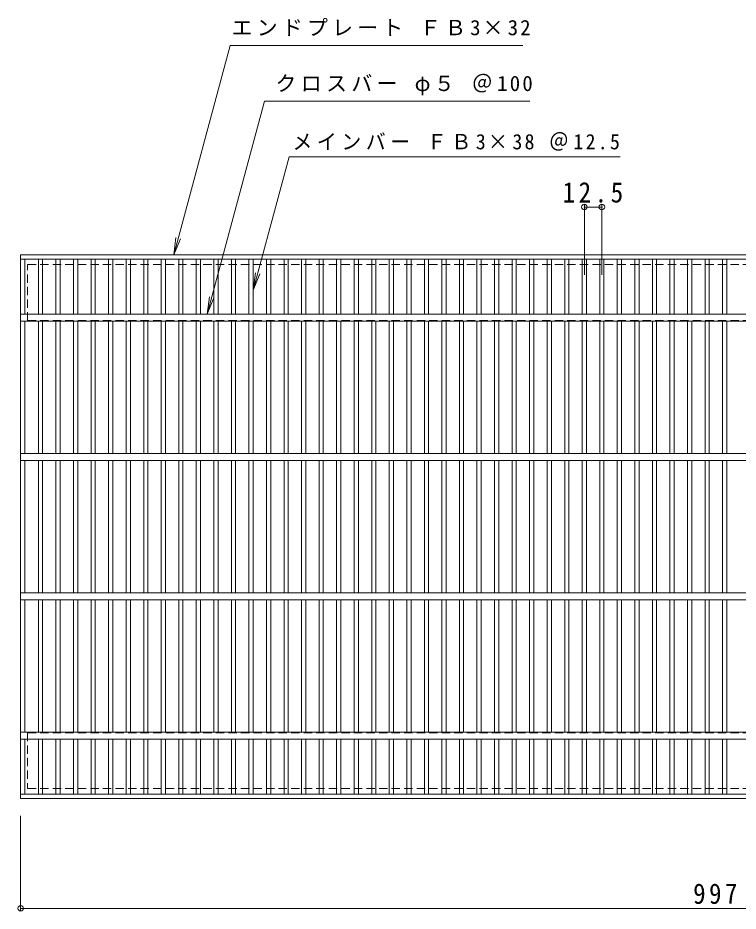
# Model space of a CAD drawing. Units: millimetres, scale not verified. Extents: x -788 to 892, y -682 to 597.
# Drawn here: x -788 to -272, y -44 to 597 of the extents above; entities that cross this region are included whole.
import ezdxf

# ---------------------------------------------------------------- set-up
doc = ezdxf.new("R2010")
doc.units = ezdxf.units.MM
doc.header["$LTSCALE"] = 5
doc.header["$PDMODE"] = 32
doc.header["$PDSIZE"] = 4
doc.linetypes.add('DASHED1', pattern=[1.8, 1.2, -0.6])
for name, color, linetype, lineweight in [('A-1_ピット', 2, 'Continuous', 9), ('A-2_蓋', 3, 'Continuous', 9), ('A-4_寸法', 7, 'Continuous', 9)]:
    doc.layers.add(name, color=color, linetype=linetype, lineweight=lineweight)
doc.styles.add('ＭＳ ゴシック', font='')
doc.styles.get('ＭＳ ゴシック').set_extended_font_data('MS Gothic')

msp = doc.modelspace()

# ---------------------------------------------------------------- linework, layer by layer
at = {"layer": 'A-1_ピット', "linetype": 'DASHED1'}
for p, q in [((-781.486, 419.56), (205.513, 419.56)), ((-781.486, 379.56), (-781.486, 419.56)), ((-781.486, 379.56), (205.513, 379.56)), ((-781.486, 83.56), (205.513, 83.56)), ((-781.486, 83.56), (-781.486, 43.56)), ((-781.486, 43.56), (205.513, 43.56))]:
    msp.add_line(p, q, dxfattribs=at)
at = {"layer": 'A-2_蓋'}
for p, q in [((-786.486, 36.56), (-786.486, 426.56)), ((-786.486, 426.56), (210.513, 426.56)), ((-786.486, 423.56), (210.513, 423.56)), ((-783.486, 423.559), (-783.486, 384.059)), ((-773.726, 384.059), (-773.726, 423.559)), ((-770.726, 384.059), (-770.726, 423.559)), ((-761.146, 384.059), (-761.146, 423.559)), ((-758.146, 384.059), (-758.146, 423.559)), ((-748.566, 384.059), (-748.566, 423.559)), ((-745.566, 384.059), (-745.566, 423.559)), ((-735.986, 384.059), (-735.986, 423.559)), ((-732.986, 384.059), (-732.986, 423.559)), ((-723.406, 384.059), (-723.406, 423.559)), ((-720.406, 384.059), (-720.406, 423.559)), ((-710.826, 384.059), (-710.826, 423.559)), ((-707.826, 384.059), (-707.826, 423.559)), ((-698.246, 384.059), (-698.246, 423.559)), ((-695.246, 384.059), (-695.246, 423.559)), ((-685.666, 384.059), (-685.666, 423.559)), ((-682.666, 384.059), (-682.666, 423.559)), ((-673.086, 384.059), (-673.086, 423.559)), ((-670.086, 384.059), (-670.086, 423.559)), ((-660.506, 384.059), (-660.506, 423.559)), ((-657.506, 384.059), (-657.506, 423.559)), ((-647.926, 384.059), (-647.926, 423.559)), ((-644.926, 384.059), (-644.926, 423.559)), ((-635.346, 384.059), (-635.346, 423.559)), ((-632.346, 384.059), (-632.346, 423.559)), ((-622.766, 384.059), (-622.766, 423.559)), ((-619.766, 384.059), (-619.766, 423.559)), ((-610.186, 384.059), (-610.186, 423.559)), ((-607.186, 384.059), (-607.186, 423.559)), ((-597.606, 384.059), (-597.606, 423.559)), ((-594.606, 384.059), (-594.606, 423.559)), ((-585.026, 384.059), (-585.026, 423.559)), ((-582.026, 384.059), (-582.026, 423.559)), ((-572.446, 384.059), (-572.446, 423.559)), ((-569.446, 384.059), (-569.446, 423.559)), ((-559.866, 384.059), (-559.866, 423.559)), ((-556.866, 384.059), (-556.866, 423.559)), ((-547.286, 384.059), (-547.286, 423.559)), ((-544.286, 384.059), (-544.286, 423.559)), ((-534.706, 384.059), (-534.706, 423.559)), ((-531.706, 384.059), (-531.706, 423.559)), ((-522.126, 384.059), (-522.126, 423.559)), ((-519.126, 384.059), (-519.126, 423.559)), ((-509.546, 384.059), (-509.546, 423.559)), ((-506.546, 384.059), (-506.546, 423.559)), ((-496.966, 384.059), (-496.966, 423.559)), ((-493.966, 384.059), (-493.966, 423.559)), ((-484.386, 384.059), (-484.386, 423.559)), ((-481.386, 384.059), (-481.386, 423.559)), ((-471.806, 384.059), (-471.806, 423.559)), ((-468.806, 384.059), (-468.806, 423.559)), ((-459.226, 384.059), (-459.226, 423.559)), ((-456.226, 384.059), (-456.226, 423.559)), ((-446.646, 384.059), (-446.646, 423.559)), ((-443.646, 384.059), (-443.646, 423.559)), ((-434.066, 384.059), (-434.066, 423.559)), ((-431.066, 384.059), (-431.066, 423.559)), ((-421.486, 384.059), (-421.486, 423.559)), ((-418.485, 384.059), (-418.485, 423.559)), ((-408.906, 384.059), (-408.906, 423.559)), ((-405.906, 384.059), (-405.906, 423.559)), ((-396.326, 384.059), (-396.326, 423.559)), ((-393.326, 384.059), (-393.326, 423.559)), ((-383.746, 384.059), (-383.746, 423.559)), ((-380.746, 384.059), (-380.746, 423.559)), ((-371.166, 384.059), (-371.166, 423.559)), ((-368.166, 384.059), (-368.166, 423.559)), ((-358.586, 384.059), (-358.586, 423.559)), ((-355.586, 384.059), (-355.586, 423.559)), ((-346.006, 384.059), (-346.006, 423.559)), ((-343.006, 384.059), (-343.006, 423.559)), ((-333.426, 384.059), (-333.426, 423.559)), ((-330.426, 384.059), (-330.426, 423.559)), ((-320.845, 384.059), (-320.845, 423.559)), ((-317.846, 384.059), (-317.846, 423.559)), ((-308.265, 384.059), (-308.265, 423.559)), ((-305.265, 384.059), (-305.265, 423.559)), ((-295.685, 384.059), (-295.685, 423.559)), ((-292.685, 384.059), (-292.685, 423.559)), ((-283.105, 384.059), (-283.105, 423.559)), ((-280.104, 384.059), (-280.104, 423.559)), ((-786.486, 384.059), (210.513, 384.059)), ((-786.486, 379.059), (210.513, 379.059)), ((-783.486, 379.059), (-783.486, 284.06)), ((-773.726, 284.06), (-773.726, 379.059)), ((-770.726, 284.06), (-770.726, 379.059)), ((-761.146, 284.06), (-761.146, 379.059)), ((-758.146, 284.06), (-758.146, 379.059)), ((-748.566, 284.06), (-748.566, 379.059)), ((-745.566, 284.06), (-745.566, 379.059)), ((-735.986, 284.06), (-735.986, 379.059)), ((-732.986, 284.06), (-732.986, 379.059)), ((-723.406, 284.06), (-723.406, 379.059)), ((-720.406, 284.06), (-720.406, 379.059)), ((-710.826, 284.06), (-710.826, 379.059)), ((-707.826, 284.06), (-707.826, 379.059)), ((-698.246, 284.06), (-698.246, 379.059)), ((-695.246, 284.06), (-695.246, 379.059)), ((-685.666, 284.06), (-685.666, 379.059)), ((-682.666, 284.06), (-682.666, 379.059)), ((-673.086, 284.06), (-673.086, 379.059)), ((-670.086, 284.06), (-670.086, 379.059)), ((-660.506, 284.06), (-660.506, 379.059)), ((-657.506, 284.06), (-657.506, 379.059)), ((-647.926, 284.06), (-647.926, 379.059)), ((-644.926, 284.06), (-644.926, 379.059)), ((-635.346, 284.06), (-635.346, 379.059)), ((-632.346, 284.06), (-632.346, 379.059)), ((-622.766, 284.06), (-622.766, 379.059)), ((-619.766, 284.06), (-619.766, 379.059)), ((-610.186, 284.06), (-610.186, 379.059)), ((-607.186, 284.06), (-607.186, 379.059)), ((-597.606, 284.06), (-597.606, 379.059)), ((-594.606, 284.06), (-594.606, 379.059)), ((-585.026, 284.06), (-585.026, 379.059)), ((-582.026, 284.06), (-582.026, 379.059)), ((-572.446, 284.06), (-572.446, 379.059)), ((-569.446, 284.06), (-569.446, 379.059)), ((-559.866, 284.06), (-559.866, 379.059)), ((-556.866, 284.06), (-556.866, 379.059)), ((-547.286, 284.06), (-547.286, 379.059)), ((-544.286, 284.06), (-544.286, 379.059)), ((-534.706, 284.06), (-534.706, 379.059)), ((-531.706, 284.06), (-531.706, 379.059)), ((-522.126, 284.06), (-522.126, 379.059)), ((-519.126, 284.06), (-519.126, 379.059)), ((-509.546, 284.06), (-509.546, 379.059)), ((-506.546, 284.06), (-506.546, 379.059)), ((-496.966, 284.06), (-496.966, 379.059)), ((-493.966, 284.06), (-493.966, 379.059)), ((-484.386, 284.06), (-484.386, 379.059)), ((-481.386, 284.06), (-481.386, 379.059)), ((-471.806, 284.06), (-471.806, 379.059)), ((-468.806, 284.06), (-468.806, 379.059)), ((-459.226, 284.06), (-459.226, 379.059)), ((-456.226, 284.06), (-456.226, 379.059)), ((-446.646, 284.06), (-446.646, 379.059)), ((-443.646, 284.06), (-443.646, 379.059)), ((-434.066, 284.06), (-434.066, 379.059)), ((-431.066, 284.06), (-431.066, 379.059)), ((-421.486, 284.06), (-421.486, 379.059)), ((-418.485, 284.06), (-418.485, 379.059)), ((-408.906, 284.06), (-408.906, 379.059)), ((-405.906, 284.06), (-405.906, 379.059)), ((-396.326, 284.06), (-396.326, 379.059)), ((-393.326, 284.06), (-393.326, 379.059)), ((-383.746, 284.06), (-383.746, 379.059)), ((-380.746, 284.06), (-380.746, 379.059)), ((-371.166, 284.06), (-371.166, 379.059)), ((-368.166, 284.06), (-368.166, 379.059)), ((-358.586, 284.06), (-358.586, 379.059)), ((-355.586, 284.06), (-355.586, 379.059)), ((-346.006, 284.06), (-346.006, 379.059)), ((-343.006, 284.06), (-343.006, 379.059)), ((-333.426, 284.06), (-333.426, 379.059)), ((-330.426, 284.06), (-330.426, 379.059)), ((-320.845, 284.06), (-320.845, 379.059)), ((-317.846, 284.06), (-317.846, 379.059)), ((-308.265, 284.06), (-308.265, 379.059)), ((-305.265, 284.06), (-305.265, 379.059)), ((-295.685, 284.06), (-295.685, 379.059)), ((-292.685, 284.06), (-292.685, 379.059)), ((-283.105, 284.06), (-283.105, 379.059)), ((-280.104, 284.06), (-280.104, 379.059)), ((-786.486, 284.06), (210.513, 284.06)), ((-786.486, 279.06), (210.513, 279.06)), ((-783.486, 184.06), (-783.486, 279.06)), ((-773.726, 279.06), (-773.726, 184.06)), ((-770.726, 279.06), (-770.726, 184.06)), ((-761.146, 279.06), (-761.146, 184.06)), ((-758.146, 279.06), (-758.146, 184.06)), ((-748.566, 279.06), (-748.566, 184.06)), ((-745.566, 279.06), (-745.566, 184.06)), ((-735.986, 279.06), (-735.986, 184.06)), ((-732.986, 279.06), (-732.986, 184.06)), ((-723.406, 279.06), (-723.406, 184.06)), ((-720.406, 279.06), (-720.406, 184.06)), ((-710.826, 279.06), (-710.826, 184.06)), ((-707.826, 279.06), (-707.826, 184.06)), ((-698.246, 279.06), (-698.246, 184.06)), ((-695.246, 279.06), (-695.246, 184.06)), ((-685.666, 279.06), (-685.666, 184.06)), ((-682.666, 279.06), (-682.666, 184.06)), ((-673.086, 279.06), (-673.086, 184.06)), ((-670.086, 279.06), (-670.086, 184.06)), ((-660.506, 279.06), (-660.506, 184.06)), ((-657.506, 279.06), (-657.506, 184.06)), ((-647.926, 279.06), (-647.926, 184.06)), ((-644.926, 279.06), (-644.926, 184.06)), ((-635.346, 279.06), (-635.346, 184.06)), ((-632.346, 279.06), (-632.346, 184.06)), ((-622.766, 279.06), (-622.766, 184.06)), ((-619.766, 279.06), (-619.766, 184.06)), ((-610.186, 279.06), (-610.186, 184.06)), ((-607.186, 279.06), (-607.186, 184.06)), ((-597.606, 279.06), (-597.606, 184.06)), ((-594.606, 279.06), (-594.606, 184.06)), ((-585.026, 279.06), (-585.026, 184.06)), ((-582.026, 279.06), (-582.026, 184.06)), ((-572.446, 279.06), (-572.446, 184.06)), ((-569.446, 279.06), (-569.446, 184.06)), ((-559.866, 279.06), (-559.866, 184.06)), ((-556.866, 279.06), (-556.866, 184.06)), ((-547.286, 279.06), (-547.286, 184.06)), ((-544.286, 279.06), (-544.286, 184.06)), ((-534.706, 279.06), (-534.706, 184.06)), ((-531.706, 279.06), (-531.706, 184.06)), ((-522.126, 279.06), (-522.126, 184.06)), ((-519.126, 279.06), (-519.126, 184.06)), ((-509.546, 279.06), (-509.546, 184.06)), ((-506.546, 279.06), (-506.546, 184.06)), ((-496.966, 279.06), (-496.966, 184.06)), ((-493.966, 279.06), (-493.966, 184.06)), ((-484.386, 279.06), (-484.386, 184.06)), ((-481.386, 279.06), (-481.386, 184.06)), ((-471.806, 279.06), (-471.806, 184.06)), ((-468.806, 279.06), (-468.806, 184.06)), ((-459.226, 279.06), (-459.226, 184.06)), ((-456.226, 279.06), (-456.226, 184.06)), ((-446.646, 279.06), (-446.646, 184.06)), ((-443.646, 279.06), (-443.646, 184.06)), ((-434.066, 279.06), (-434.066, 184.06)), ((-431.066, 279.06), (-431.066, 184.06)), ((-421.486, 279.06), (-421.486, 184.06)), ((-418.485, 279.06), (-418.485, 184.06)), ((-408.906, 279.06), (-408.906, 184.06)), ((-405.906, 279.06), (-405.906, 184.06)), ((-396.326, 279.06), (-396.326, 184.06)), ((-393.326, 279.06), (-393.326, 184.06)), ((-383.746, 279.06), (-383.746, 184.06)), ((-380.746, 279.06), (-380.746, 184.06)), ((-371.166, 279.06), (-371.166, 184.06)), ((-368.166, 279.06), (-368.166, 184.06)), ((-358.586, 279.06), (-358.586, 184.06)), ((-355.586, 279.06), (-355.586, 184.06)), ((-346.006, 279.06), (-346.006, 184.06)), ((-343.006, 279.06), (-343.006, 184.06)), ((-333.426, 279.06), (-333.426, 184.06)), ((-330.426, 279.06), (-330.426, 184.06)), ((-320.845, 279.06), (-320.845, 184.06)), ((-317.846, 279.06), (-317.846, 184.06)), ((-308.265, 279.06), (-308.265, 184.06)), ((-305.265, 279.06), (-305.265, 184.06)), ((-295.685, 279.06), (-295.685, 184.06)), ((-292.685, 279.06), (-292.685, 184.06)), ((-283.105, 279.06), (-283.105, 184.06)), ((-280.104, 279.06), (-280.104, 184.06)), ((-786.486, 184.06), (210.513, 184.06)), ((-786.486, 179.059), (210.513, 179.059)), ((-783.486, 84.06), (-783.486, 179.059)), ((-773.726, 179.059), (-773.726, 84.06)), ((-770.726, 179.059), (-770.726, 84.06)), ((-761.146, 179.059), (-761.146, 84.06)), ((-758.146, 179.059), (-758.146, 84.06)), ((-748.566, 179.059), (-748.566, 84.06)), ((-745.566, 179.059), (-745.566, 84.06)), ((-735.986, 179.059), (-735.986, 84.06)), ((-732.986, 179.059), (-732.986, 84.06)), ((-723.406, 179.059), (-723.406, 84.06)), ((-720.406, 179.059), (-720.406, 84.06)), ((-710.826, 179.059), (-710.826, 84.06)), ((-707.826, 179.059), (-707.826, 84.06)), ((-698.246, 179.059), (-698.246, 84.06)), ((-695.246, 179.059), (-695.246, 84.06)), ((-685.666, 179.059), (-685.666, 84.06)), ((-682.666, 179.059), (-682.666, 84.06)), ((-673.086, 179.059), (-673.086, 84.06)), ((-670.086, 179.059), (-670.086, 84.06)), ((-660.506, 179.059), (-660.506, 84.06)), ((-657.506, 179.059), (-657.506, 84.06)), ((-647.926, 179.059), (-647.926, 84.06)), ((-644.926, 179.059), (-644.926, 84.06)), ((-635.346, 179.059), (-635.346, 84.06)), ((-632.346, 179.059), (-632.346, 84.06)), ((-622.766, 179.059), (-622.766, 84.06)), ((-619.766, 179.059), (-619.766, 84.06)), ((-610.186, 179.059), (-610.186, 84.06)), ((-607.186, 179.059), (-607.186, 84.06)), ((-597.606, 179.059), (-597.606, 84.06)), ((-594.606, 179.059), (-594.606, 84.06)), ((-585.026, 179.059), (-585.026, 84.06)), ((-582.026, 179.059), (-582.026, 84.06)), ((-572.446, 179.059), (-572.446, 84.06)), ((-569.446, 179.059), (-569.446, 84.06)), ((-559.866, 179.059), (-559.866, 84.06)), ((-556.866, 179.059), (-556.866, 84.06)), ((-547.286, 179.059), (-547.286, 84.06)), ((-544.286, 179.059), (-544.286, 84.06)), ((-534.706, 179.059), (-534.706, 84.06)), ((-531.706, 179.059), (-531.706, 84.06)), ((-522.126, 179.059), (-522.126, 84.06)), ((-519.126, 179.059), (-519.126, 84.06)), ((-509.546, 179.059), (-509.546, 84.06)), ((-506.546, 179.059), (-506.546, 84.06)), ((-496.966, 179.059), (-496.966, 84.06)), ((-493.966, 179.059), (-493.966, 84.06)), ((-484.386, 179.059), (-484.386, 84.06)), ((-481.386, 179.059), (-481.386, 84.06)), ((-471.806, 179.059), (-471.806, 84.06)), ((-468.806, 179.059), (-468.806, 84.06)), ((-459.226, 179.059), (-459.226, 84.06)), ((-456.226, 179.059), (-456.226, 84.06)), ((-446.646, 179.059), (-446.646, 84.06)), ((-443.646, 179.059), (-443.646, 84.06)), ((-434.066, 179.059), (-434.066, 84.06)), ((-431.066, 179.059), (-431.066, 84.06)), ((-421.486, 179.059), (-421.486, 84.06)), ((-418.485, 179.059), (-418.485, 84.06)), ((-408.906, 179.059), (-408.906, 84.06)), ((-405.906, 179.059), (-405.906, 84.06)), ((-396.326, 179.059), (-396.326, 84.06)), ((-393.326, 179.059), (-393.326, 84.06)), ((-383.746, 179.059), (-383.746, 84.06)), ((-380.746, 179.059), (-380.746, 84.06)), ((-371.166, 179.059), (-371.166, 84.06)), ((-368.166, 179.059), (-368.166, 84.06)), ((-358.586, 179.059), (-358.586, 84.06)), ((-355.586, 179.059), (-355.586, 84.06)), ((-346.006, 179.059), (-346.006, 84.06)), ((-343.006, 179.059), (-343.006, 84.06)), ((-333.426, 179.059), (-333.426, 84.06)), ((-330.426, 179.059), (-330.426, 84.06)), ((-320.845, 179.059), (-320.845, 84.06)), ((-317.846, 179.059), (-317.846, 84.06)), ((-308.265, 179.059), (-308.265, 84.06)), ((-305.265, 179.059), (-305.265, 84.06)), ((-295.685, 179.059), (-295.685, 84.06)), ((-292.685, 179.059), (-292.685, 84.06)), ((-283.105, 179.059), (-283.105, 84.06)), ((-280.104, 179.059), (-280.104, 84.06)), ((-786.486, 84.06), (210.513, 84.06)), ((-786.486, 79.06), (210.513, 79.06)), ((-783.486, 39.56), (-783.486, 79.06)), ((-773.726, 79.06), (-773.726, 39.56)), ((-770.726, 79.06), (-770.726, 39.56)), ((-761.146, 79.06), (-761.146, 39.56)), ((-758.146, 79.06), (-758.146, 39.56)), ((-748.566, 79.06), (-748.566, 39.56)), ((-745.566, 79.06), (-745.566, 39.56)), ((-735.986, 79.06), (-735.986, 39.56)), ((-732.986, 79.06), (-732.986, 39.56)), ((-723.406, 79.06), (-723.406, 39.56)), ((-720.406, 79.06), (-720.406, 39.56)), ((-710.826, 79.06), (-710.826, 39.56)), ((-707.826, 79.06), (-707.826, 39.56)), ((-698.246, 79.06), (-698.246, 39.56)), ((-695.246, 79.06), (-695.246, 39.56)), ((-685.666, 79.06), (-685.666, 39.56)), ((-682.666, 79.06), (-682.666, 39.56)), ((-673.086, 79.06), (-673.086, 39.56)), ((-670.086, 79.06), (-670.086, 39.56)), ((-660.506, 79.06), (-660.506, 39.56)), ((-657.506, 79.06), (-657.506, 39.56)), ((-647.926, 79.06), (-647.926, 39.56)), ((-644.926, 79.06), (-644.926, 39.56)), ((-635.346, 79.06), (-635.346, 39.56)), ((-632.346, 79.06), (-632.346, 39.56)), ((-622.766, 79.06), (-622.766, 39.56)), ((-619.766, 79.06), (-619.766, 39.56)), ((-610.186, 79.06), (-610.186, 39.56)), ((-607.186, 79.06), (-607.186, 39.56)), ((-597.606, 79.06), (-597.606, 39.56)), ((-594.606, 79.06), (-594.606, 39.56)), ((-585.026, 79.06), (-585.026, 39.56)), ((-582.026, 79.06), (-582.026, 39.56)), ((-572.446, 79.06), (-572.446, 39.56)), ((-569.446, 79.06), (-569.446, 39.56)), ((-559.866, 79.06), (-559.866, 39.56)), ((-556.866, 79.06), (-556.866, 39.56)), ((-547.286, 79.06), (-547.286, 39.56)), ((-544.286, 79.06), (-544.286, 39.56)), ((-534.706, 79.06), (-534.706, 39.56)), ((-531.706, 79.06), (-531.706, 39.56)), ((-522.126, 79.06), (-522.126, 39.56)), ((-519.126, 79.06), (-519.126, 39.56)), ((-509.546, 79.06), (-509.546, 39.56)), ((-506.546, 79.06), (-506.546, 39.56)), ((-496.966, 79.06), (-496.966, 39.56)), ((-493.966, 79.06), (-493.966, 39.56)), ((-484.386, 79.06), (-484.386, 39.56)), ((-481.386, 79.06), (-481.386, 39.56)), ((-471.806, 79.06), (-471.806, 39.56)), ((-468.806, 79.06), (-468.806, 39.56)), ((-459.226, 79.06), (-459.226, 39.56)), ((-456.226, 79.06), (-456.226, 39.56)), ((-446.646, 79.06), (-446.646, 39.56)), ((-443.646, 79.06), (-443.646, 39.56)), ((-434.066, 79.06), (-434.066, 39.56)), ((-431.066, 79.06), (-431.066, 39.56)), ((-421.486, 79.06), (-421.486, 39.56)), ((-418.485, 79.06), (-418.485, 39.56)), ((-408.906, 79.06), (-408.906, 39.56)), ((-405.906, 79.06), (-405.906, 39.56)), ((-396.326, 79.06), (-396.326, 39.56)), ((-393.326, 79.06), (-393.326, 39.56)), ((-383.746, 79.06), (-383.746, 39.56)), ((-380.746, 79.06), (-380.746, 39.56)), ((-371.166, 79.06), (-371.166, 39.56)), ((-368.166, 79.06), (-368.166, 39.56)), ((-358.586, 79.06), (-358.586, 39.56)), ((-355.586, 79.06), (-355.586, 39.56)), ((-346.006, 79.06), (-346.006, 39.56)), ((-343.006, 79.06), (-343.006, 39.56)), ((-333.426, 79.06), (-333.426, 39.56)), ((-330.426, 79.06), (-330.426, 39.56)), ((-320.845, 79.06), (-320.845, 39.56)), ((-317.846, 79.06), (-317.846, 39.56)), ((-308.265, 79.06), (-308.265, 39.56)), ((-305.265, 79.06), (-305.265, 39.56)), ((-295.685, 79.06), (-295.685, 39.56)), ((-292.685, 79.06), (-292.685, 39.56)), ((-283.105, 79.06), (-283.105, 39.56)), ((-280.104, 79.06), (-280.104, 39.56)), ((210.513, 39.56), (-786.486, 39.56)), ((210.513, 36.56), (-786.486, 36.56))]:
    msp.add_line(p, q, dxfattribs=at)
at = {"layer": 'A-4_寸法'}
for p, q in [((-676.726, 426.56), (-636.248, 576.831)), ((-636.248, 576.831), (-426.444, 576.831)), ((-652.716, 384.059), (-611.568, 536.831)), ((-611.568, 536.831), (-421.279, 536.831)), ((-619.766, 401.309), (-593.958, 496.831)), ((-593.958, 496.831), (-356.562, 496.831)), ((-382.246, 412.242), (-382.246, 462.384)), ((-369.666, 412.242), (-369.666, 462.384)), ((-382.246, 460.884), (-369.666, 460.884)), ((-676.726, 426.56), (-675.094, 438.953)), ((-676.726, 426.56), (-671.942, 438.108)), ((-619.766, 401.309), (-618.134, 413.702)), ((-619.766, 401.309), (-614.982, 412.858)), ((-652.716, 384.059), (-651.085, 396.452)), ((-652.716, 384.059), (-647.932, 395.608)), ((-786.486, 24.06), (-786.486, -43.859)), ((-786.486, -42.359), (210.513, -42.359))]:
    msp.add_line(p, q, dxfattribs=at)
for p in [(-382.246, 460.884), (-369.666, 460.884), (-786.486, -42.359)]:
    msp.add_point(p, dxfattribs=at)

# ---------------------------------------------------------------- texts
at = {"layer": 'A-4_寸法', "char_height": 11, "attachment_point": 7, "style": 'ＭＳ ゴシック'}
for s, insert in [('\\T1.2;エンドプレート\\~ＦＢ3×32', (-635.194, 583.508)), ('\\T1.21;クロスバー\\~φ５\\~＠100', (-603.779, 541.105)), ('\\T1.23;\\W0.95;メインバー\\~ＦＢ3×38\\~＠12.5', (-591.562, 501.251))]:
    msp.add_mtext(s, dxfattribs=dict(at, insert=insert))
at = {"layer": 'A-4_寸法', "color": 2, "char_height": 14.66, "attachment_point": 7, "style": 'ＭＳ ゴシック'}
for s, insert in [('\\T1.28;\\W0.9;12.5', (-397.831, 463.884)), ('\\T1.27;\\W0.9;997', (-304.237, -39.359))]:
    msp.add_mtext(s, dxfattribs=dict(at, insert=insert))

doc.saveas('drawing.dxf')
